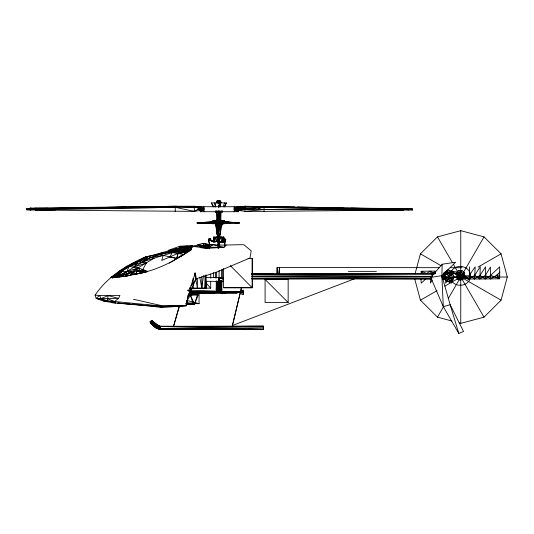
<?xml version="1.0" encoding="UTF-8"?>
<svg xmlns="http://www.w3.org/2000/svg" width="534" height="534" viewBox="0 0 534 534"><rect width="100%" height="100%" fill="white"/><g stroke="black" fill="none" stroke-linecap="round" stroke-linejoin="round"><path stroke-width="0.8" d="M219.654 211.357L218.693 222.551L218.7 211.29M218.7 207.272L218.7 205.663M216.984 211.557L218.7 234.266L218.74 210.963M218.753 206.805L218.753 205.136M224.567 246.821L224.934 239.212L223.653 238.411L222.097 241.421L219.734 241.481L224.48 242.109L224.253 238.725L223.219 238.418L222.524 240.24L219.741 242.109L216.791 241.481L213.667 242.109L210.883 240.24L208.734 239.472L210.696 238.544L210.883 240.24L211.871 241.134L213.667 241.481L213.667 242.109L216.791 241.481L224.48 242.109L224.293 241.481L219.594 242.109L216.777 241.481L219.594 242.109M218.693 222.551L218.733 210.937M218.746 206.792L218.746 205.129M218.413 280.791L218.339 288.28L218.299 280.791M218.726 248.323L218.933 227.517L218.019 227.517L218.126 248.323M218.666 280.857L219.047 286.658L219.154 277.546M219.507 247.749L219.648 236.155L218.139 236.155L218.273 247.749M208.701 241.315L208.747 238.832L210.696 238.544L208.701 241.315L209.375 243.497L209.281 248.443M218.733 286.658L218.9 277.546L219.047 286.658M219.434 247.749L219.648 236.155M430.264 273.428L430.297 271.145L435.644 271.112L432.266 273.508M474.719 275.264L479.879 278.975L485.219 278.948L485.573 266.88L480.033 275.297L474.539 278.988L469.192 278.995L463.719 277.874L463.545 275.23L469.192 278.995L474.719 275.264L480.273 266.706L479.879 278.975L474.539 278.988L469.306 275.23L475.2 266.826L474.539 278.988M480.033 275.297L485.219 278.948L490.559 278.908L490.426 267.033L485.433 275.324L479.879 278.975M216.457 210.963L216.864 234.266L220.535 234.266L220.769 223.446M220.802 221.784L221.029 210.963M224.821 246.661L224.907 243.357L225.782 239.359L224.253 238.725L222.524 240.24L224.607 241.134L224.507 242.109L219.741 242.109L224.607 241.134L225.201 240.273L224.934 239.212L222.985 240.273L222.097 241.421L224.6 241.134L224.293 238.418L223.653 238.411L222.985 240.273L224.554 240.854L225.201 240.273L223.653 238.411L222.985 240.273L225.201 240.273L222.097 241.421M441.872 275.624L442.179 264.23L455.629 262.221L441.872 275.624L430.718 277.46L443.287 306.663L458.806 333.47L463.519 331.427L450.162 304.727L441.872 275.624L443.287 306.663L450.162 304.727L458.806 333.47M451.317 283.207L451.49 277.106M451.577 274.069L451.664 271.058L446.324 271.065L444.495 272.34M469.192 278.995L469.546 266.846M219.975 234.546L219.274 237.597L216.043 241.555L216.183 237.049L219.274 237.597L221.303 237.049L221.617 241.555L223.179 237.049L224.4 241.555L213.253 241.555L213.62 237.049L223.859 237.049L224.4 241.555M222.798 222.097L222.852 220.549L222.211 220.475L213.233 220.549L212.238 221.917L213.159 223.646L224.18 223.646L213.159 223.646L212.752 221.45L213.233 220.549L224.1 220.549L225.068 222.304L223.532 220.549L222.471 221.917L217.492 220.549L215.99 223.646L217.905 223.506M485.219 278.948L490.626 275.35L499.65 266.92L499.69 278.801L490.559 278.908L485.433 275.324M221.817 281.138L221.817 290.069L216.25 290.069L216.584 281.138L218.066 290.069L218.066 281.138L220.001 290.069L220.001 281.138L221.477 290.069L221.817 281.138L218.713 281.138M238.171 211.711L236.809 206.725L234.146 209.014L238.171 211.711L238.171 206.725L200.257 206.725L200.257 211.711L238.171 211.711L238.171 206.725L234.146 209.014L236.809 211.711L236.809 206.725L238.311 207.759L264.056 207.512L408.997 208.607L412.595 209.348L244.986 209.602L238.311 209.148L244.986 207.512M214.408 223.072L213.159 223.646L213.233 220.549L214.581 222.224M277.239 273.962L277.52 267.621L278.281 273.962M279.189 273.962L279.469 267.621L276.806 267.621L276.906 273.962M223.859 237.049L223.653 241.555L223.179 237.049M205.643 275.03L205.003 288.293L205.003 275.858M446.177 274.096L446.324 271.065L450.903 274.349M248.47 329.211L263.449 329.485L160.046 329.324L160.34 326.301L263.449 326.227M446.01 277.139L445.663 283.227L449.741 277.406M216.864 234.266L218.259 210.963M219.367 212.505L219.461 210.903M219.714 206.905L219.961 202.907L218.853 206.905M214.781 222.464L218.546 220.595L219.354 221.143L214.428 223.646L213.333 222.718L213.78 221.45L213.233 220.549L213.333 222.718L214.481 223.646L214.968 223.526L215.028 222.785L214.588 223.646L212.238 221.917L214.968 220.475L215.028 222.785L217.972 236.515L219.3 237.784L219.094 239.252L216.183 237.049L214.001 241.555L214.308 237.049L213.253 241.555M263.562 329.485L160.18 328.81L155.881 327.662L152.664 325.426L150.328 322.149L152.584 321.088L154.74 322.943L154.74 323.571L160.18 329.431L155.881 327.662L152.664 324.799L150.328 321.521L152.584 321.088L154.74 323.571L160.38 326.514L160.18 329.431L263.562 329.485L263.562 326.227L160.267 326.514L154.192 323.103L151.996 320.453L157.356 325.526L160.267 327.596C161.121 332.956 150.241 324.025 150.221 322.149L150.221 321.521L152.103 320.453L157.156 325.153L160.18 328.81L160.18 329.431L184.357 329.211M218.7 234.266L220.495 211.557M220.068 206.558L220.615 201.024L218.76 200.53L216.897 201.024L216.31 202.64L218.7 203.254L221.203 202.64L220.615 201.024L216.897 201.024L217.038 201.759L216.31 202.64L221.203 202.64L218.76 201.024L217.038 201.759L218.76 202.64L220.475 201.759L218.7 203.254L218.76 200.53M160.38 326.514L263.562 328.857L160.18 328.81L160.38 326.514L153.699 323.557L152.103 320.453L150.328 322.149L156.308 327.549L160.18 329.431M452.745 273.935L448.967 277.146L444.321 278.855L446.991 280.804L449.822 282.065L448.967 277.146L449.822 272.227L452.745 273.935L453.9 277.146L452.745 280.357L449.822 282.065L446.497 281.478L444.321 278.855L444.949 276.091L446.497 272.821L449.822 272.227L449.728 273.248L451.53 274.296M217.698 234.493L217.799 238.284L216.043 241.555M189.003 294.294L190.978 285.944L195.317 272.747L196.305 278.741L187.855 296.764L186.319 305.722L162.429 307.491L161.308 306.529L161.401 305.595L133.467 299.287M218.833 239.599L219.274 237.597L218.74 237.049L217.799 238.284L218.827 241.555L221.23 228.098L221.957 225.068L223.005 223.799L222.211 223.526M216.691 221.43L216.09 226.116M220.041 222.611L214.968 220.475L212.752 221.45L214.481 223.646L214.888 220.549L212.238 221.917L215.99 220.549L221.97 220.549L222.471 221.917L217.492 220.549L216.37 223.646L214.862 223.045M199.769 277.073L201.805 288.293L203.507 275.471M95.092 295.202L99.658 295.429L101.006 298.553L104.177 301.276L113.388 302.658L118.541 298.419L119.91 295.429L108.242 295.582L107.1 300.782L104.177 301.276L96.227 298.446L95.092 295.202C107.227 276.912 126.431 265.124 146.203 256.607L181.587 250.693L191.025 249.738L192.006 246.948L191.833 245.48L179.938 246.588M224.747 238.411L224.5 239.986L225.214 241.208L222.524 240.24L225.782 239.359L223.646 240.507L224.747 238.411L223.219 238.418L224.5 239.986L223.646 240.507M456.003 273.995L456.223 272.634L458.673 270.418L461.877 270.418L464.326 272.634L464.88 276.031L463.278 279.022L460.275 280.203L457.271 279.022L456.31 277.226M242.136 290.783L241.562 294.227L243.284 294.601L242.136 290.783L243.284 290.035M458.038 278.882L459.981 275.644L460.655 271.966L462.958 273.241L463.872 275.644L462.958 278.047L460.655 279.329L458.038 278.882L456.33 276.926L456.33 274.369L458.038 272.407L460.655 271.966M238.171 206.725L237.196 211.711L234.146 209.014L244.986 206.257L378.806 208.534M221.657 222.097L221.97 220.549L219.354 220.996L215.362 220.549L213.386 221.45M216.25 290.069L216.25 281.138L217.218 290.069L219.033 281.138L219.033 290.069L220.849 281.138L221.817 290.069M450.476 277.867C452.765 288.807 470.514 287.112 470.454 275.851C470.514 264.59 452.765 262.895 450.476 273.835M218.58 223.078L218.86 221.917L219.995 222.124M232.27 326.347L241.515 287.492M232.043 326.795L241.495 287.686M169.238 263.175L191.025 249.738L192.006 246.948L191.833 245.48L191.025 249.738C174.424 261.273 155.935 270.845 135.83 274.116L131.491 271.766L118.975 271.345L112.18 277.907L111.099 277.226L146.203 256.607M216.403 222.798L218.359 223.325L212.666 223.706L212.412 223.325L212.819 221.79L218.86 221.917L220.148 222.618M415.058 273.822L420.438 253.844L437.473 236.882L460.749 230.675L484.024 236.882L501.066 253.844L507.3 277.019L501.066 300.188L484.024 317.156L460.749 323.364L459.147 322.93M215.242 211.03L215.943 212.505L221.904 212.505L222.344 210.903M216.45 211.137L217.298 212.505L217.738 210.903M191.833 245.48L191.025 249.738L183.89 254.451L174.598 259.631M173.67 326.341L179.537 305.722M173.33 326.594L179.364 305.855M214.428 223.646L215.122 221.45L215.99 220.549L218.166 223.005M189.71 303.592L194.489 304.026L197.413 295.095L198.681 294.107L188.435 294.114M442.539 279.462L444.949 279.462L445.209 277.273M460.275 280.203L460.275 275.157L461.877 270.418M187.227 299.067L188.595 295.142L197.413 295.095L196.939 294.114L189.196 294.087L192.48 294.474M220.502 222.798L217.738 222.912L217.492 220.549L217.492 223.646L219.854 223.646M220.983 210.903L221.183 212.505L221.697 211.03M223.245 206.598L224.54 202.907M219.307 221.497L218.546 220.595L217.405 221.95L219.688 221.95L219.354 222.912L217.738 220.996L217.738 223.058L218.546 222.097M217.492 220.549L219.387 223.025L219.688 222.097L221.97 220.549L221.123 221.79M154.74 323.571L152.664 325.426L153.699 323.557L156.308 326.468L155.881 327.662L156.308 327.549L157.583 325.039L151.456 321.308L151.456 321.929L153.699 324.812L157.156 326.234L160.307 328.437L157.583 325.039L156.308 326.468L152.664 324.799L151.456 321.308L152.664 325.426L156.308 327.549M214.421 222.191L215.362 220.549L215.369 223.646L213.333 222.718L214.588 220.549L214.588 223.646L215.99 220.549L215.99 223.646L218.546 220.742L219.854 220.549L220.455 221.79M192.006 246.948L180.399 247.629L148.038 256.514L129.074 266.439L112.961 277.42L126.878 266.166L138.533 267.774L147.144 271.786L124.489 276.452L111.099 277.226L124.489 276.452L130.236 275.27L131.491 271.766L154.219 258.136L181.587 249.832L191.025 249.738L178.022 253.39L161.709 260.438L163.204 255.359L158.431 253.637L181.587 249.832L182.341 252.115L187.915 251.881C170.953 247.97 154.593 257.141 138.56 261.473L136.544 261.386L118.975 271.345M190.071 288.56L190.458 289.615L190.071 290.676L189.109 291.237L187.294 290.182M130.236 275.27L132.926 272.333L137.165 270.625L141.47 273.014L142.818 269.476L146.376 262.955L138.56 261.473L133.807 267.107L119.042 276.906L112.18 277.907L127.98 266.306L147.124 256.56L138.56 261.473M135.83 274.116L138.533 267.774L141.47 273.014M232.31 222.424L218.439 221.023L210.91 222.811L218.66 221.917L239.432 222.945L223.866 222.011L224.1 220.549L222.211 220.475L220.041 221.39M212.632 222.711C216.27 221.423 220.135 223.366 223.866 222.011L223.759 223.706L213.52 223.058L214.354 222.565L218.439 223.539L217.558 223.172L217.198 222.284L217.558 221.396L218.439 221.023L223.866 222.011L238.892 222.798L212.632 222.711L223.759 223.706L239.432 222.945L233.892 222.538M217.558 221.517L217.198 222.404L217.558 223.292L218.439 223.659M140.475 270.811L142.818 269.476L147.184 271.279L144.227 272.353L140.475 270.811L137.165 270.625L135.863 273.768L124.522 276.452L119.042 276.906L131.491 271.766L132.926 274.69L144.227 272.353L147.344 271.225M186.426 304.026L194.489 304.026L198.681 294.107L189.196 294.087L198.681 294.087L187.901 295.068M445.85 274.349L446.497 272.821L449.728 273.248L446.991 273.735L446.497 272.821L448.967 277.146L452.745 280.357L449.728 281.291L446.991 280.804L445.209 278.668L445.076 277.38M131.491 271.766L124.489 276.452L131.491 271.766L119.669 276.886L126.812 271.632L129.074 266.439L154.219 258.136L148.038 256.514L142.465 262.214M221.904 212.505L222.585 211.03M224.634 206.598L226.349 202.907L211.357 202.907L213.126 206.598M222.251 221.79L222.852 220.549L225.068 222.304L223.532 220.549L222.658 221.79M185.064 329.211L160.046 329.324L152.39 325.259L150.221 321.521L152.644 320.694L151.996 321.541L157.356 324.899L155.888 327.803L150.221 322.149L151.996 321.541L156.622 326.982L160.12 329.111L155.888 327.803L157.356 324.899L160.34 326.301L205.243 326.541M236.809 206.725L234.146 211.711L234.146 206.725L237.196 211.711L237.196 206.725M221.183 212.505L221.924 211.137M224.133 207.018L226.349 202.907M218.827 241.555L221.303 237.049L217.799 238.284L219.3 237.784M154.787 323.11L152.991 325.266L152.39 325.259L152.991 324.178L154.787 323.11L151.996 320.453L152.991 324.178L155.888 327.175M186.673 301.55L190.324 295.062L192.527 294.741M453.9 277.146L448.967 277.146L446.497 281.478L449.021 277.273L452.745 280.357L453.079 277.273L452.131 279.896L449.728 281.291L449.822 282.065M414.631 278.614L420.438 300.188L437.473 317.156L443.293 307.117M448.28 298.519L484.024 236.882M432.099 280.317L430.437 283.02L430.317 278.181M443.153 279.429L444.435 277.466M190.978 285.944L196.305 278.741L216.297 272.247L250.025 257.969L251.187 250.9L243.985 244.759C230.381 244.519 216.363 246.261 202.947 243.424L197.68 244.706M217.492 223.646L219.854 220.549L219.854 222.872M457.271 279.022L460.275 275.157L464.326 272.634M190.458 289.615L189.109 291.237L188.822 289.615M217.859 223.279L216.37 223.646L215.362 220.549L216.37 223.646L217.738 222.912L219.854 220.549M218.927 222.852L219.688 221.95M218.927 223.005L219.688 222.097L213.794 222.304L215.122 221.45L218.546 220.742M430.718 277.46L442.179 264.23M222.998 221.79L224.1 220.549L224.46 222.011M223.058 221.663L224.1 220.549M203.401 222.591L196.993 222.945L212.666 223.706L217.558 223.292L218.86 221.917L219.688 222.404L217.198 222.404L218.026 223.245M210.696 238.544L208.714 240.614L209.375 243.497M218.066 222.524L218.66 221.917L218.439 221.023L214.354 222.565M218.026 223.119L217.198 222.284L218.439 221.023L219.327 221.396M218.86 223.119L219.688 222.284L218.439 221.023L218.439 222.912M226.242 245.086L223.986 247.309L207.506 248.317L200.978 247.743M499.951 272.02L496.82 275.083L490.559 278.908M189.71 294.514L191.432 292.872L194.122 292.031L201.024 293.406L237.096 293.406L227.391 292.031L224.667 293.406L216.303 292.031L213.854 293.406L203.134 292.031L201.024 293.406L191.432 292.872L187.861 295.836M203.988 209.014L201.031 211.711L200.257 206.725L203.988 209.014L200.257 211.711L200.837 206.725L203.988 209.014L201.031 206.725L201.031 211.711L203.988 206.725L203.988 211.711L200.837 206.725L200.837 211.711M426.626 278.227L421.213 283.14L420.952 278.768M96.227 298.446L99.658 295.429L108.242 295.582L118.541 298.419L96.227 298.446L115.865 302.891L113.388 302.658M112.127 302.771L154.646 306.182L155.494 305.448L186.319 305.722L161.301 306.536L155.494 305.448L107.1 300.782L101.006 298.553L108.242 295.582M155.521 305.441L155.521 306.683L161.308 306.596L154.646 306.182L155.521 305.441L161.308 306.596L162.456 307.544L155.521 306.683L155.301 305.835L153.658 305.708M112.18 277.907L122.126 271.492L115.244 277.259L126.812 271.632L138.533 267.774L132.926 272.333L132.926 274.69M122.126 271.492L115.21 277.259L126.812 271.632M456.33 276.926L459.981 275.644L462.958 273.241M218.593 221.997L214.968 223.526L214.481 220.549L212.238 221.917M447.372 274.009L451.664 271.058L457.137 272.18L457.271 274.162M213.52 223.058L215.062 222.111L218.439 223.539M459.066 275.417L460.228 274.703L460.615 275.417L459.454 276.131L459.066 275.417L460.615 275.417M426.125 273.695L430.297 271.145L433.501 273.501M150.221 322.149L152.644 320.694M153.699 323.557L154.74 322.943M189.75 291.237L190.711 290.676L190.711 288.56L189.75 287.993L190.711 290.676L189.336 290.923M420.438 300.188L436.992 290.676M444.915 286.124L464.346 274.95M478.03 267.087L501.066 253.844M48.013 208.207L35.544 208.16L26.7 209.028L30.298 208.16L175.239 206.257L200.984 207.626L194.309 211.377L26.7 209.975L26.7 208.534L48.013 208.393M174.525 259.484L183.89 254.451L172.182 252.589L168.824 250.76L180.846 247.629L192.006 246.247L207.506 248.317L213.059 244.625L223.986 247.309L209.508 247.202L198.795 245.894L192.761 246.835M154.646 306.182L155.301 305.835L155.501 306.629L117.52 303.045M238.311 206.918L244.986 207.319L238.311 210.329L238.311 206.918L244.986 206.257L264.056 207.512L412.595 209.348M210.883 240.24L208.714 240.614L210.883 240.24L213.667 241.481M232.864 325.346L358.381 277.313M223.325 279.729L218.98 281.371L205.89 281.305M448.26 277.546L444.321 278.855M168.083 250.406L180.165 246.127L188.001 246.147M216.424 222.391L217.765 221.917L218.993 222.257M192.647 211.217L194.309 211.377L200.984 210.329L200.984 206.918L194.309 206.257L175.239 206.257L35.544 208.534L30.298 209.975L30.298 208.16L35.544 209.348L26.7 209.348L30.298 208.16L35.544 208.607L30.298 209.348M146.376 262.955L133.807 267.107L151.129 257.321L163.204 255.359L176.574 258.469L178.022 253.39L187.861 251.881L178.022 253.39L177.001 258.469L169.865 256.914L172.182 252.589L182.341 252.115L180.993 249.645L180.846 247.629L191.626 247.663L170.5 251.674L180.993 247.916L191.699 247.803L180.399 247.629L191.025 249.738L180.993 249.645L168.824 250.76L180.993 247.916L181.587 249.832M198.755 208.267L200.984 207.626M244.986 207.319L238.311 209.108L244.986 209.542L238.311 210.329L244.986 211.377L264.056 211.377L412.595 209.975L412.595 209.028L392.944 209.001M217.558 223.292L218.359 223.325L197.533 222.798L212.819 221.79L196.993 222.945L212.412 223.325L213.94 222.925M216.237 222.324L217.765 221.917L220.569 222.224L216.403 222.598M202.947 243.424L204.215 245.453L209.508 247.202L204.215 245.547L213.059 244.625L198.795 245.894L207.506 248.317L204.215 245.547L202.947 243.424L208.38 244.479L204.215 245.547L198.795 244.839L192.006 246.247M456.603 274.122L458.139 273.735L458.139 277.453L443.554 277.453L443.554 273.735L458.139 273.735M204.215 245.453L208.38 244.479M205.016 222.925L212.412 223.325L214.021 222.972M215.636 222.618L218.86 221.917M258.496 208.5L260.085 208.167M212.412 223.325L214.414 222.905M26.7 209.348L30.298 208.607M457.972 275.597L460.275 275.157L464.88 276.031M142.818 269.476L144.227 272.353L135.863 273.768L132.926 272.333M198.014 208.988L200.984 208.547L198.014 208.614M194.002 294.534L196.939 294.114M344.717 209.061L403.751 209.328L408.997 208.607L408.997 209.975L403.751 209.328L392.11 209.068M443.34 273.348L444.949 273.128L445.076 274.496M244.986 209.602L264.056 207.512L308.131 207.993M441.938 276.218L444.395 275.958M263.229 209.622L244.986 211.377L244.986 206.257M433.715 274.162L432.106 273.889L435.317 273.595M392.944 208.814L408.997 209.328L412.595 209.028M219.734 241.481L224.6 241.134L223.653 238.411L224.554 240.854M197.273 209.401L200.984 209.148L198.755 208.6M238.311 209.148L254.938 208.701M200.984 206.918L194.309 207.319L35.544 208.534L42.193 208.587M261.573 206.398L294.821 206.932M213.78 221.45L218.539 222.044M161.308 306.529L186.319 305.722M442.753 278.741L445.209 278.668L442.753 278.401M198.681 294.087L194.316 294.114L195.865 294.601M189.063 293.099L242.69 292.051L189.89 290.162M35.544 208.16L35.544 209.975L175.239 207.319L194.309 211.377L194.309 206.257L200.984 207.759L197.273 207.619M72.13 207.993L87.095 207.739M103.73 207.459L126.178 207.079M135.322 206.925L176.894 206.364M189.85 294.114L194.489 304.026L189.263 304.073L187.901 303.639M197.533 222.798L203.347 222.731M430.297 271.145L421.172 271.252L421.192 273.481M45.523 208.527L48.013 208.507M216.537 222.618L220.489 222.578M251.821 274.569L435.357 273.441L251.821 273.435M186.646 302.985L192.954 302.958L194.489 304.026L186.026 304.073M208.674 326.541L263.562 326.227M35.544 209.975L55.496 209.915M251.821 278.861L431.185 278.274L251.821 278.254M216.924 219.935L220.602 219.935M217.738 221.143L219.354 221.143M212.752 221.45L213.206 221.45L214.481 223.646L214.481 220.549M217.198 222.284L219.688 222.284M248.063 258.576L252.335 258.529L252.335 273.528M348.382 271.359L376.403 271.359M432.106 276.091L432.106 272.72L435.317 272.72M432.106 273.128L435.317 273.128M432.106 273.889L434.516 273.889M443.34 273.889L444.949 273.889M251.821 274.676L433.688 274.676M456.33 274.369L459.981 275.644L463.872 275.644M470.454 275.851L460.355 275.851L469.58 279.796M441.738 276.091L444.949 276.091L448.967 277.146M251.821 276.579L432.019 276.579M458.259 277.019L507.3 277.019M215.816 277.36L213.38 277.36L213.38 272.514M223.659 277.54L205.89 277.473M442.539 278.294L444.949 278.294L441.738 277.74M251.821 278.915L432.019 278.915L303.546 278.481M265.084 279.456L288.153 279.456L288.153 302.524L265.084 302.524L265.084 279.456L288.153 302.524M276.992 279.509L279.656 279.509M223.659 281.371L218.98 281.371L218.98 277.54L223.325 279.182M224.313 287.692L252.335 287.692L252.335 278.528M252.175 258.576L252.175 287.739L223.399 287.739L223.399 268.575M189.49 288.153L210.69 288.153L210.69 281.531M189.517 288.293L206.171 288.293L206.171 275.03M189.316 292.051L242.69 292.051L189.57 291.324M189.156 294.241L199.069 294.241L199.069 303.646L185.852 303.646M185.805 304.006L193.762 304.006M279.349 267.467L439.422 267.681M450.255 267.694L461.93 267.708M266.553 209.548L403.751 209.975L403.751 208.607L408.997 209.028M190.351 246.154L191.92 246.161M187.621 329.211L263.449 329.485M237.984 222.571L222.958 222.504L223.866 222.011L218.066 223.325L220.188 222.498L218.66 221.917M251.821 273.541L273.508 273.675M160.267 326.514L263.562 327.229M251.821 276.725L431.185 278.214M189.316 291.557L242.69 292.005M251.821 274.843L432.019 276.539M324.759 208.173L357.186 208.52M392.944 208.907L403.751 209.028L262.401 209.522M220.582 222.551L218.359 222.524L217.765 221.917M385.461 209.061L403.751 209.328M388.785 209.695L403.751 209.975M297.318 206.985L318.938 207.459M324.759 207.593L343.055 207.993M351.365 208.173L367.165 208.52M213.333 222.718L215.369 223.646L214.888 220.549M432.106 272.72L435.317 272.821M442.539 279.389L444.949 279.462L444.949 276.091L441.738 275.544M252.448 209.054L238.311 208.547L244.986 209.542M499.817 275.224L496.82 275.083L499.69 278.801L490.626 275.35M198.441 222.571L203.374 222.838M198.014 208.948L200.984 209.148M223.606 221.79L238.892 222.798M441.938 275.637L444.395 275.811M118.321 303.032L122.433 303.339M125.717 303.592L129.001 303.839M132.292 304.086L135.576 304.34M139.688 304.647L142.151 304.834M147.084 305.208L149.547 305.395M442.539 279.242L444.949 279.462M186.646 303.085L194.489 304.026M156.802 306.022L161.308 306.596M186.633 303.112L188.168 303.352M156.622 326.982L160.267 327.596L160.34 326.301L154.192 324.191L155.888 327.803M408.997 209.328L412.595 209.975M137.165 270.625L144.227 272.353M443.554 273.735L458.139 277.453M186.439 300.302L199.069 303.646M437.473 317.156L451.924 321.007M157.036 305.902L162.429 307.491M159.372 306.609L162.456 307.544M107.421 298.7L115.037 301.683M198.795 244.839L207.506 248.317M26.7 208.534L30.298 209.975M241.802 290.363L243.424 291.017L243.524 293.773M427.213 273.715L421.172 271.252L423.082 273.735M209.869 240.1L211.871 241.134L208.734 239.472L209.869 240.1L208.747 238.832M420.438 253.844L441.311 265.845M447.792 269.57L455.709 274.122M457.872 275.364L501.066 300.188M156.308 326.468L160.18 328.81M216.137 221.917L217.738 222.912M463.278 279.022L460.275 275.157L456.223 272.634L457.057 274.009M157.583 325.039L160.434 326.815M451.664 271.058L456.683 274.403M443.56 272.967L445.496 274.383M458.038 272.407L459.981 275.644L462.958 278.047M150.221 321.521L152.991 324.178L156.622 325.727L160.12 328.023L157.356 324.899M218.146 221.984L219.327 223.172L219.327 221.984M230.308 265.578L252.175 287.739M449.822 272.227L451.664 274.162M160.046 329.324L154.192 323.103M205.75 282.68L210.69 288.153M217.405 221.95L218.166 222.852M223.746 221.643L222.852 220.549L222.531 222.037L222.211 220.475L222.211 221.997M211.357 202.907L213.9 207.018M437.473 236.882L452.438 262.681M453.266 264.116L484.024 317.156M223.532 220.549L224.267 222.011M214.588 223.646L213.233 220.549L214.481 223.646M223.379 221.79L222.852 220.549L222.852 222.097M217.972 236.515L219.094 239.252M187.728 303.466L186.513 300.455M224.253 238.725L225.214 241.208M217.405 222.097L217.738 223.058M224.293 241.481L224.507 242.109M458.673 270.418L460.275 275.157M190.324 295.062L192.954 302.958M152.584 321.088L153.699 324.812M151.996 321.541L152.991 325.266M221.497 223.332L221.957 225.068M215.816 206.905L214.755 202.907L215.249 206.905M216.871 210.903L217.298 212.505M459.981 275.644L460.655 279.329M194.683 273.068L197.447 288.293L197.447 278.347M220.582 220.762L220.762 222.131M152.103 320.453L152.664 324.799M219.961 202.907L220.469 206.905M220.956 223.599L221.25 225.962M215.749 210.903L215.943 212.505M213.62 237.049L214.001 241.555M462.905 274.543L463.105 277.146M218.9 205.136L218.993 206.805M219.227 210.963L220.535 234.266M205.844 281.658L206.171 288.293M218.139 236.155L218.346 247.749M279.469 267.621L279.569 273.962M460.749 230.675L460.749 323.364M444.949 272.72L444.949 274.069M264.056 206.257L264.056 211.377M243.424 290.91L243.424 294.114M222.651 269.77L222.651 278.06L219.073 278.06L219.073 270.598M221.603 269.77L221.603 278.06M221.477 281.138L221.477 290.069M220.849 281.138L220.849 290.069M219.354 220.996L219.354 223.058M217.218 281.138L217.218 290.069M216.584 281.138L216.584 290.069M216.537 272.253L216.537 278.06M215.489 272.253L215.489 278.06M214.968 220.475L214.968 223.526M210.69 274.082L210.69 278.221M201.805 276.685L201.805 288.293M193.088 278.347L193.088 288.293M175.239 206.257L175.239 211.377M194.59 294.514L192.474 294.114L194.59 294.534"/></g></svg>
